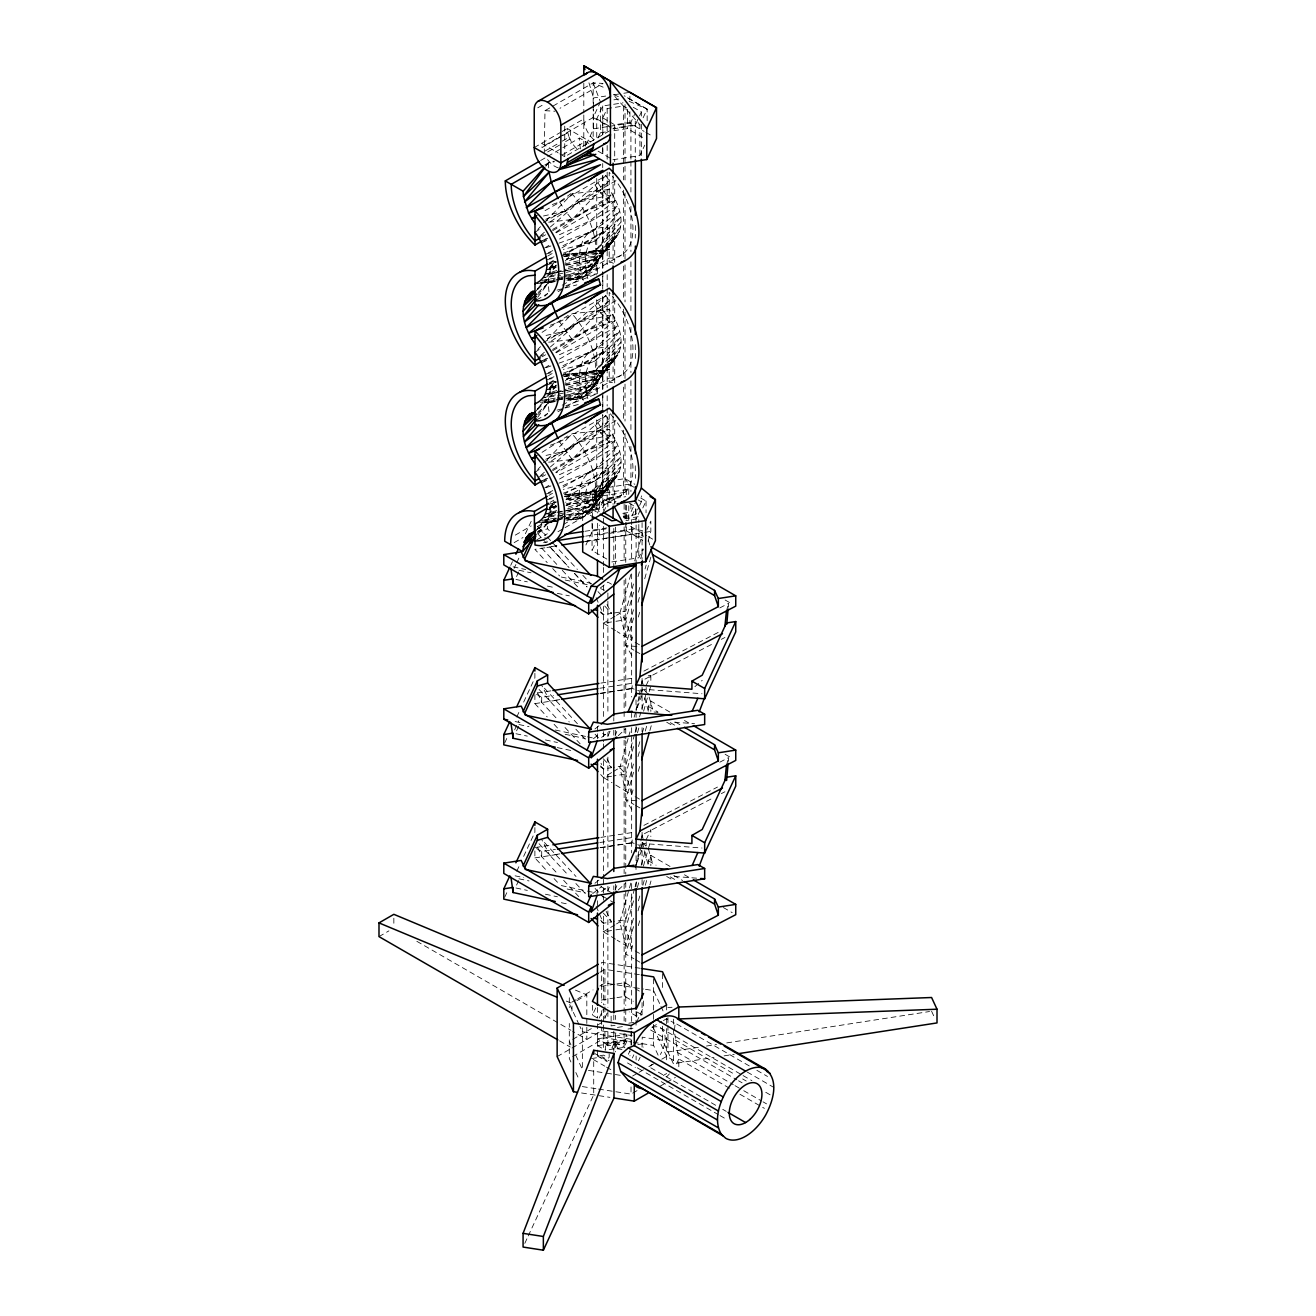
<?xml version="1.0" encoding="UTF-8"?>
<svg xmlns="http://www.w3.org/2000/svg" width="1316" height="1316" viewBox="0 0 1316 1316"><rect width="100%" height="100%" fill="white"/><g stroke="black" fill="none" stroke-linecap="round" stroke-linejoin="round"><path stroke-width="0.75" stroke-dasharray="5 3.75" d="M565.896 285.786L597.694 273.58C596.214 264.434 598.665 251.767 609.209 249.481L565.403 254.399L561.027 256.275M565.896 405.772L597.694 393.583C596.214 384.42 598.665 371.754 609.209 369.483L565.403 374.402L561.027 376.277M545.976 220.907L572.098 193.765L609.209 189.488C618.059 202.154 625.445 219.871 617.928 234.807L589.404 272.067L584.633 276.344L578.793 278.844L566.834 280.193M547.357 339.479L572.098 313.767L609.209 309.474C618.059 322.157 625.445 339.857 617.928 354.794L589.404 392.053L584.633 396.346L578.793 398.847L566.834 400.179M547.357 459.465L572.098 433.754L609.209 429.477C618.059 442.143 625.445 459.86 617.928 474.796L589.404 512.039L584.633 516.333L578.793 518.833L566.834 520.182M538.458 533.654L547.752 523.242L550.664 507.433L554.2 501.528L549.233 508.009M557.359 277.709L589.404 272.067C604.834 246.569 589.387 214.294 572.098 193.765M544.248 153.906L544.989 110.676L593.171 82.859L603.057 83.418L560.04 108.257M570.749 130.432L570.009 139.052L563.133 143.016M728.291 607.137L728.62 603.337L719.638 608.008M728.291 761.421L728.62 757.605L719.638 762.277M674.466 1030.05L675.174 1023.141L749.775 1066.207M638.902 696.641L636.105 710.64L642.866 692.841M639.296 694.634L642.076 680.619L714.127 643.096M636.105 864.925L638.902 850.909M639.296 848.902L640.497 842.898M640.892 840.908L642.076 834.903L714.127 797.381M630.841 574.549L619.82 613.371L625.758 636.911L631.696 640.333L633.341 634.509M634.707 560.961L642.422 533.786L643.409 537.718M633.49 583.975L625.758 611.2L613.585 613.075M640.662 558.708L643.425 548.986M633.555 592.282L625.758 619.77L631.696 640.333M638.03 576.572L640.086 569.302M648.064 541.221L650.844 531.401L650.844 521.103L646.962 529.476M633.473 609.736L625.758 636.911L617.171 631.647M638.441 592.266L640.086 586.442M645.054 568.973L646.156 565.09M633.555 617.994L625.758 645.482L632.897 657.112M638.03 602.284L639.691 596.395M644.725 578.727L650.844 557.129M638.309 617.04L639.971 611.216M628.094 738.539L619.82 767.656L625.758 791.196L631.696 794.617L633.341 788.794M628.637 736.598L630.841 728.834M634.148 717.187L640.218 695.835M640.76 693.894L642.422 688.071L648.36 694.47L652.522 708.863M634.592 734.377L625.758 765.468L613.585 767.36M635.135 732.42L636.796 726.596M639.56 716.875L646.189 693.548L646.189 687.462M633.555 746.55L625.758 774.055L631.696 794.617M637.47 732.815L639.132 726.925M643.606 711.216L648.624 693.532M649.183 691.574L650.844 685.685M633.473 764.02L625.758 791.196L613.75 783.81M638.441 746.55L640.086 740.727M642.29 732.963L643.952 727.139M633.555 772.262L625.758 799.766L632.897 811.38M638.03 756.568L639.691 750.663M645.268 731.038L646.946 725.149M638.309 771.324L639.971 765.501M649.89 730.561L651.535 724.738M630.841 883.102L619.82 921.924L625.758 945.464L631.696 948.902L633.341 943.078M635.25 867.573L642.422 842.339L647.176 847.455M634.592 888.645L625.758 919.752L613.585 921.628M635.135 886.704L636.796 880.865M641.221 865.319L646.189 847.817M633.555 900.835L625.758 928.323L631.696 948.902M637.339 887.56L639.132 881.194M643.392 866.208L650.844 839.97M633.473 918.288L625.758 945.464L617.171 940.2M638.441 900.818L640.086 894.995M642.85 885.29L644.495 879.466M633.555 926.546L625.758 954.034L633.917 958.755M638.03 910.837L639.691 904.947M645.268 885.306L646.946 879.417M726.448 610.986L728.62 603.337M638.309 925.609L639.971 919.785M649.89 884.846L650.992 880.963M726.448 765.254L728.62 757.605M615.115 736.105L617.105 730.545M615.115 890.373L617.105 884.813M636.78 863.148L642.866 847.109M610.081 731.235L607.86 736.384L602.662 733.374M607.86 890.652L609.341 887.231M558.724 137.374L593.171 117.486L599.602 103.635M596.74 137.357L596.74 118.868L602.712 105.987L622.994 102.845M586.245 144.546L593.549 128.803L593.549 109.524M602.827 134.331L602.827 117.914L607.17 108.554L623.389 106.053L626.778 108.011M597.99 137.966L600.409 132.768L600.409 103.832M630.923 159.203L630.923 122.273L634.542 114.459M633.193 107.254L641.353 111.959L635.381 124.839L613.075 128.294M643.129 117.798L647.159 109.146L624.228 95.772M612.927 159.746L639.921 155.584L644.741 145.188M510.707 565.403L512.434 561.685M525.38 533.786L531.434 520.774M514.161 568.265L515.888 564.548M516.76 562.689L520.198 555.253M518.685 571.983L515.28 579.303L527.338 581.853M582.692 520.643L582.692 510.838L592.43 489.848L602.712 482.084L625.018 478.629L634.822 484.288M586.459 502.728L596.74 494.964L602.712 482.084M592.052 521.152L592.052 509.391L599.29 493.813L626.284 489.634L629.574 491.542M602.712 414.26L602.712 495.787L596.74 508.667L557.54 520.33M597.464 513.026L603.452 500.146L625.758 496.691M607.17 408.092L607.17 498.369L602.827 507.729L602.827 415.412M585.933 544.989L592.43 530.99L592.43 521.202M603.55 512.072L607.893 502.712L616.02 501.462M606.873 559.086L592.052 550.532L599.29 534.954L599.29 525.15M504.67 743.014L507.252 737.437M516.76 716.973L520.198 709.538M523.653 702.086L534.888 677.921L534.888 672.756M514.638 729.837L518.833 720.773M518.685 726.268L515.28 733.588L527.338 736.121M622.813 513.339L630.923 512.072L635.266 502.712M631.647 524.623L631.647 516.431L635.283 508.618M623.208 516.53L635.381 514.655L638.786 507.285M639.642 505.443L641.353 501.774L641.353 495.885M640.382 509.802L636.105 518.998L625.972 520.56M642.817 507.976L646.041 501.051L639.444 497.234M611.808 561.948L638.803 557.77L642.817 549.117M504.67 897.282L507.252 891.705M516.76 871.241L520.198 863.806M523.653 856.371L534.888 832.189L534.888 827.04M518.685 880.552L515.28 887.856L527.338 890.406M646.189 685.439L650.844 675.371L644.856 676.309M648.36 709.883L648.36 706.462L650.844 701.083L670.305 712.318M646.189 839.707L650.844 829.656L650.844 836.532M642.422 842.339L648.36 865.879L648.36 860.746L650.844 855.367L670.305 866.602M597.53 1018.058L592.43 1015.113L596.707 1005.885M599.175 1018.107L603.452 1008.911L603.55 1049.082M604.998 1017.729L607.17 1013.04M524.804 1243.357L527.387 1237.78M528.242 1235.921L593.713 1094.863L593.713 1058.393M625.758 1039.755L624.129 1043.259L607.893 1045.776L603.452 1043.193L625.758 1039.755L625.758 1033.702M609.176 1049.642L624.031 1047.355L626.926 1041.137L626.926 1034.277L624.031 1040.495L605.475 1043.358L597.596 1038.818L597.596 1045.661L605.475 1050.217L605.475 1043.358M636.681 1021.956L643.524 1007.201L643.524 999.37M628.341 1054.297L630.002 1050.727L630.002 1055.876M632.371 1057.916L633.835 1054.807M638.54 1060.712L640.102 1057.34M676.49 1063.789L678.809 1058.952L674.746 1034.031M549.825 267.674L554.793 261.193C548.163 270.043 547.686 281.673 549.068 292.234M549.825 387.661L554.793 381.179C548.163 390.029 547.686 401.66 549.068 412.237M545.976 166.112L548.344 162.921L554.217 161.161M537.685 297.284L548.344 282.907L559.728 278.433M537.685 417.271L548.344 402.91L559.728 398.435M548.838 269.007L554.793 261.193M548.838 388.993L554.793 381.179M549.43 507.779L554.2 501.528M549.825 269.632L555.911 261.687M549.825 389.635L555.911 381.673M549.233 509.966L555.319 502.005M549.66 269.27L555.846 261.539M537.553 288.796L542.669 282.414M534.987 292.333L542.587 282.858M547.653 276.524L556.536 265.47M549.66 389.273L555.846 381.541M537.553 408.799L542.669 402.416M534.987 412.336L542.587 402.844M547.653 396.527L556.536 385.456M557.359 397.712L589.404 392.053L617.928 354.794L615.559 357.689L609.209 360.913L578.793 398.847L568.183 399.932M549.068 509.605L555.253 501.873M535.661 531.088L542.077 522.748M548.328 515.28L555.928 505.805M547.176 275.455L556.29 264.927M547.176 395.458L556.29 384.93M547.884 514.293L555.697 505.262M568.364 267.016L595.112 258.824L619.672 231.172L592.94 266.145L557.49 274.435M545.679 165.898L548.344 162.921L554.266 161.802M537.718 294.817L548.344 282.907L565.979 277.66M621.086 222.059L595.852 250.336L565.485 262.279M537.718 414.82L548.344 402.91L565.979 397.662M621.086 342.045L595.852 370.339L565.485 382.265M621.086 462.048L595.852 490.325L565.485 502.268M537.734 229.477L540.481 226.632M548.657 222.19L572.098 219.492L609.209 180.917L603.583 171.722M537.734 289.487L555.599 270.915M565.222 260.913L572.098 253.774L609.209 249.481M568.183 279.93L572.098 279.486L609.209 240.91L615.559 237.686L617.928 234.807L592.94 266.145L557.31 272.05M537.734 349.48L540.481 346.618M548.657 342.193L572.098 339.479L609.209 300.903L603.583 291.708M537.734 409.473L555.599 390.901M565.222 380.9L572.098 373.76L609.209 369.483M572.098 399.472L609.209 360.913M537.734 469.467L540.481 466.621M548.657 462.179L572.098 459.465L609.209 420.906L603.583 411.694M538.507 528.39L556.372 509.818M565.995 499.817L571.506 494.092L608.617 489.815L608.617 468.562L564.268 494.174M568.183 519.919L572.098 519.475L609.209 480.899L615.559 477.675L617.928 474.796L589.404 512.039L557.359 517.698M544.808 296.264L547.653 293.583M544.808 416.267L547.653 413.569M538.096 292.563L548.344 282.907L554.266 281.788M538.096 412.566L548.344 402.91L554.266 401.791M537.504 532.898L547.752 523.242L559.135 518.767M618.257 735.693L625.692 728.817M618.257 889.961L625.692 883.102M545.712 219.311L565.403 211.119L605.788 175.801L542.06 212.353M544.38 232.225L538.409 237.456L543.738 234.462M550.368 226.994L578.793 202.138L609.209 189.488M544.38 352.227L538.409 357.459L545.515 353.445M550.368 346.996L578.793 322.124L609.209 309.474M544.38 472.214L538.409 477.445L545.515 473.431M550.368 466.983L578.793 442.127L609.209 429.477M694.864 686.705L702.218 680.339M600.326 588.038L607.86 582.1L613.799 585.538M594.947 728.965L599.652 725.248M593.401 738.753L600.244 733.357M601.659 737.388L609.193 731.449M594.947 883.25L599.652 879.532M592.71 893.58L601.741 886.458M601.659 891.656L607.679 886.902M552.276 204.539L559.563 201.874L570.782 193.699M547.752 238.229L541.337 242.901L546.88 240.4M555.763 232.389L584.633 211.382L612.631 194.603L578.793 202.138M542.06 332.356L570.782 313.702M547.752 358.232L541.337 362.903L546.88 360.387M555.763 352.392L584.633 331.369L612.631 314.606L578.793 322.124L550.137 341.88M542.06 452.342L567.574 436.024M547.752 478.218L541.337 482.89L546.88 480.389M555.763 472.378L584.633 451.372L612.631 434.593L578.793 442.127L550.137 461.867M534.987 232.34L541.715 227.701M550.137 221.878L609.209 180.917M609.209 300.903L565.403 331.122L547.505 338.557M534.987 352.343L541.715 347.687M609.209 420.906L565.403 451.108L545.712 459.3M534.987 472.329L541.715 467.69M614.901 616.332L603.452 623.225L600.705 620.264M616.546 615.345L619.82 613.371L625.758 619.77L613.585 621.645M611.627 772.574L603.452 777.493L600.705 774.548M613.272 771.587L619.82 767.656L625.758 774.055L613.585 775.93M614.901 924.885L603.452 931.777L600.705 928.816M616.546 923.898L619.82 921.924L625.758 928.323L613.585 930.215M548.969 245.368L543.705 248.527L551.272 245.845M559.514 239.051L617.928 205.658L592.94 231.172L560.057 247.079M548.969 365.354L543.705 368.513L551.272 365.848M559.514 359.054L617.928 325.661L592.94 351.175L560.057 367.082M548.969 485.357L543.705 488.499L551.272 485.834M559.514 479.04L617.928 445.647L592.94 471.161L560.057 487.068M537.767 107.813L544.857 103.717M534.23 147.573L560.452 132.423M562.179 131.436L583.81 118.933A18.819 10.873 60 0 0 593.664 139.48M544.989 145.303L557.013 138.361M560.912 136.667L542.028 147.573L541.567 143.329L558.165 152.919M562.623 135.663L567.772 132.702L567.328 128.458L590.506 141.848M545.071 151.044L560.517 142.128M562.245 141.141L569.104 137.177L567.772 132.702M547.686 151.932L561.422 144.003M540.629 160.503L545.943 157.443M547.703 156.423L579.517 138.065L588.844 143.444M544.808 164.961L551.881 160.881M562.475 154.762L585.455 141.486A57.805 33.377 60 0 0 585.933 148.905M559.81 153.857L564.745 156.719L609.489 130.893M543.442 222.536L615.904 180.703A57.805 33.377 60 0 1 609.209 258.051L559.728 286.625M542.044 236.831L545.581 234.791M552.654 230.711L609.209 198.058A57.805 33.377 60 0 1 596.674 180.457M542.044 240.943L547.357 237.883M556.191 232.784L609.209 202.171L609.209 172.347L613.667 177.923M547.785 256.044L553.098 252.985M561.932 247.885L593.746 229.527M548.953 263.036L554.414 259.861M561.323 255.88L609.209 228.227L609.209 262.164A60.404 34.874 60 0 0 615.444 262.822M549.496 263.578L554.793 260.519M563.577 256.357L605.788 250.649L565.403 254.399L602.514 232.981L609.209 232.34M536.747 299.884L547.357 293.764M558.116 291.642L563.413 288.582M565.025 287.678L621.744 254.909M543.442 342.538L615.904 300.706A57.805 33.377 60 0 1 609.209 378.054L559.728 406.611M542.044 356.817L545.581 354.777M552.654 350.698L609.209 318.044A57.805 33.377 60 0 1 596.674 300.443M542.044 360.946L547.357 357.886M556.191 352.77L609.209 322.173L609.209 292.333L613.667 297.909M547.785 376.047L553.098 372.987M561.932 367.888L593.746 349.513M548.953 383.022L554.414 379.847M561.323 375.882L609.209 348.23L609.209 382.166A60.404 34.874 60 0 0 615.444 382.808M549.496 383.581L554.793 380.521M563.577 376.36L605.788 370.651L565.403 374.402L602.514 352.968L609.209 352.343M536.747 419.886L547.357 413.767M557.951 411.76L563.413 408.585M565.025 407.664L621.744 374.912M543.442 462.525L615.904 420.692L609.209 412.336L609.209 442.16L556.191 472.773M542.044 476.82L545.581 474.78M552.654 470.7L609.209 438.047A57.805 33.377 60 0 1 596.674 420.429M542.044 480.932L547.357 477.873M548.969 495.359L552.506 493.319M563.1 487.2L593.154 469.845M550.137 502.334L553.822 500.195M550.285 506.347L555.599 503.288M566.193 497.168L608.617 472.674A57.805 33.377 60 0 0 584.863 501.807L567.196 512.023M515.296 535.119L531.203 525.939M547.111 516.744L555.944 511.644M566.554 505.525L578.925 498.386A60.404 34.874 60 0 1 608.617 468.562M537.339 526.63L547.637 520.692L547.637 528.802L550.417 531.812M514.161 542.62L523.011 537.52M537.142 529.361L565.419 513.043M536.747 539.873L547.357 533.753M563.264 524.574L609.209 498.04A57.805 33.377 60 0 0 615.904 420.692M557.951 531.746L563.413 528.571M565.025 527.667L621.744 494.898M378.992 936.614L388.894 930.889M599.849 972.277L604.932 969.349L615.065 970.912M576.095 999.699L569.302 1003.631L579.089 1024.703M577.79 998.729L593.055 989.912M599.849 985.997L604.932 983.052L615.065 984.631M576.934 1000.604L586.821 994.88L586.821 1039.459L572.657 1031.283M572.69 1039.377L591.361 1028.602M598.155 1024.687L601.544 1022.729M557.145 1056.6L570.338 1048.984M571.983 1048.03L601.675 1030.889L632.091 1035.593M572.69 1056.518L604.932 1037.913L631.302 1041.992M652.062 1027.105L661.784 1021.496M663.412 1020.558L666.653 1018.683L674.351 1023.141M632.634 1076.027L637.487 1073.231M639.115 1072.293L645.597 1068.559M715.707 1105.292L648.837 1066.684L653.69 1063.871M661.784 1059.199L666.653 1056.403L674.351 1060.844M632.716 1093.135L637.799 1090.191M663.248 1075.501L666.653 1073.543M659.974 1086.292L665.106 1083.331M666.817 1082.344L675.388 1077.393M552.621 229.445L584.633 211.382L615.559 200.048L589.404 221.187L557.968 235.383M550.466 325.2L559.563 321.877L605.788 295.787L565.403 331.122L543.508 335.991M552.621 349.431L584.633 331.369L615.559 320.051L589.404 341.173L557.968 355.386M550.466 445.203L559.563 441.863L605.788 415.774L565.403 451.108L543.508 455.978M552.621 469.434L584.633 451.372L615.559 440.038L589.404 461.159L557.968 475.372M643.886 671.111L719.26 631.861M721.332 639.346L724.935 637.47M640.974 690.966L644.215 689.271L701.987 693.746M643.886 825.395L717.467 787.067M721.332 793.63L724.935 791.755M640.974 845.25L644.215 843.556L701.987 848.03M552.753 250.616L545.433 254.153L553.394 252.047M552.753 370.619L545.433 374.155L553.394 372.05M552.753 490.605L545.433 494.142L553.394 492.036M555.994 266.013L546.502 269.747L556.224 267.559M561.619 277.692L597.694 263.513L549.068 274.435L566.275 269.171M555.994 385.999L546.502 389.733L556.224 387.546M561.619 397.679L597.694 383.499L549.068 394.422L566.275 389.158M555.994 506.002L546.502 509.72L556.224 507.548M561.027 518.01L597.102 503.847C597.957 497.514 601.971 491.098 608.617 489.815L564.811 494.734L605.195 490.983L564.992 496.428M553.987 256.801L546.502 259.663L554.398 258.183M563.33 253.215L595.112 241.009L620.724 216.811L595.852 250.336L566.456 259.087M553.987 376.787L546.502 379.666L554.398 378.169M563.33 373.201L595.112 361.012L620.724 336.814L595.852 370.339L592.94 386.147L557.49 394.438M553.987 496.79L546.502 499.652L554.398 498.172M563.33 493.204L595.112 480.998L620.724 456.8L595.852 490.325L592.94 506.134L557.49 514.424M558.856 243.18L592.94 231.172L619.672 211.3L595.112 241.009L563.314 249.431M558.856 363.183L592.94 351.175L619.672 331.303L595.112 361.012L563.314 369.418M558.856 483.169L592.94 471.161L619.672 451.289L595.112 480.998L563.314 489.42M556.898 270.52L545.433 274.024L555.336 272.379M568.183 268.579L598.747 259.219L565.107 264.812M556.898 390.507L545.433 394.027L555.336 392.382M568.364 387.003L595.112 378.811L619.672 351.175L592.94 386.147L557.31 392.053M568.183 388.582L598.747 379.222L565.107 384.798M556.898 510.509L545.433 514.013L555.336 512.368M568.364 506.989L595.112 498.813L619.672 471.161L592.94 506.134L557.31 512.039M556.125 512.418L548.476 514.77L562.096 511.71M567.591 508.914L598.155 499.554L566.489 504.801M546.864 264.911L556.652 261.999M567.936 277.084L597.332 268.332M546.864 384.897L556.652 381.985M566.456 379.074L595.852 370.339L620.724 346.881L595.112 378.811L565.946 385.358M567.936 397.07L597.332 388.335M546.864 504.9L556.652 501.988M566.456 499.077L595.852 490.325L620.724 466.867L595.112 498.813L565.946 505.36M547.752 523.242L555.582 520.906M537.339 531.763L547.637 528.802M557.03 290.129L562.985 288.549M564.975 288.023L576.885 284.881M557.03 410.131L562.985 408.552M564.975 408.026L578.875 404.341M555.188 266.177L551.256 267.099L555.204 266.441M565.041 263.874L600.491 255.584L566.702 259.729M555.516 274.896L543.705 277.66L555.632 276.196M555.188 386.18L551.256 387.101L555.204 386.443M565.041 383.877L600.491 375.586L566.702 379.732M555.516 394.899L543.705 397.662L555.632 396.198M556.569 506.051L550.664 507.433L556.586 506.446M566.406 503.748L599.899 495.918L566.11 500.064M555.516 514.885L543.705 517.649L555.632 516.185M565.946 265.371L595.112 258.824M564.038 511.266L597.102 503.847L596.74 508.667L596.74 418.916M543.508 215.989L565.403 211.119L572.098 219.492M564.268 256.307L595.852 250.336L620.724 226.878L578.793 278.844L572.098 279.486M568.084 279.173L597.694 273.58M564.268 376.31L595.852 370.339C595.276 349.349 585.702 329.428 572.098 313.767M568.084 399.176L597.694 393.583M564.268 496.296L595.852 490.325C595.276 469.351 585.702 449.43 572.098 433.754M566.801 259.071L602.86 252.705L563.495 256.521M555.352 278.071L541.337 280.538L555.105 279.206M566.801 379.074L602.86 372.708L563.495 376.524M555.352 398.057L541.337 400.541L555.105 399.209M566.209 499.406L602.251 493.039L564.877 496.658M555.352 518.06L541.337 520.527L555.105 519.195M593.549 107.599L593.549 97.943L605.673 96.068M613.75 94.818L621.826 93.568M623.85 93.255L629.903 92.317M613.898 99.819L619.688 98.93M609.604 121.845L614.704 124.773L630.923 122.273M593.549 128.803L607.696 126.616M609.703 126.303L629.903 123.178L644.1 131.37M612.927 128.902L639.921 124.724L639.921 155.584M600.409 132.768L606.183 131.863M613.898 130.679L627.403 128.59L645.514 139.052M602.712 495.787L625.018 492.349L628.291 494.224M607.17 498.369L623.389 495.852L623.389 430.2M623.537 517.682L631.647 516.431M624.606 518.817L638.803 516.629L638.803 522.501M584.863 531.302L606.857 527.913M592.43 530.99L606.561 528.802M543.59 542.685L547.374 542.093L544.939 537.323M585.719 536.155L632.141 528.983L644.182 530.841M599.29 534.954L607.005 533.753M608.93 533.457L626.284 530.776L642.734 540.284M551.815 546.551L557.836 545.614M585.949 541.271L610.048 537.537M612.055 537.224L632.141 534.131L642.669 537.981M544.873 547.801L534.888 549.348L547.226 562.639M546.88 547.489L556.882 545.943M584.863 541.616L606.857 538.211M608.864 537.899L642.85 532.651M644.856 532.338L650.844 531.401M607.054 604.57L611.562 613.388L603.452 614.654L600.458 612.516M611.562 621.958L603.452 623.225L615.46 630.594M550.878 690.851L534.888 693.318L534.888 703.632L547.226 716.924M600.869 683.103L632.864 678.168M536.583 694.305L541.699 697.25L553.427 695.44M599.849 688.252L632.141 683.267L632.141 688.4L639.165 690.966M559.843 699.586L549.808 701.132L541.699 685.258M600.014 693.368L632.141 688.4M534.888 703.632L558.872 699.915M600.869 693.417L632.864 688.465M607.054 758.839L611.562 767.672L603.452 768.922L600.458 766.8M611.562 776.243L603.452 777.493L612.022 782.757M548.871 845.431L534.888 847.603L534.888 857.9L547.226 871.208M600.869 837.387L632.864 832.436M536.583 848.573L541.699 851.534L555.451 849.396M599.849 842.536L632.141 837.535L632.141 842.684L639.165 845.25M559.843 853.87L549.808 855.416L541.699 839.526M600.014 847.652L632.141 842.684M534.888 857.9L558.872 854.199M600.869 847.701L632.864 842.75M606.15 911.363L611.562 921.957L603.452 923.207L600.458 921.068M611.562 930.527L603.452 931.777L615.46 939.147M601.231 986.342L615 984.203M616.957 983.907L624.82 982.69L633.325 987.592M601.231 1000.045L615 997.923M616.957 997.627L624.82 996.409L633.325 1001.312M642.076 1002.578L642.076 1014.899L636.006 1015.837L629.212 1011.922M615.065 1025.296L611.134 1025.904L611.134 1014.159M628.818 1023.174L634.707 1022.252M617.451 1027.401L623.537 1026.447M627.995 1029.03L636.105 1027.763M597.596 1038.818L624.968 1034.573M597.596 1045.661L626.926 1041.137M637.865 1044.542L643.244 1043.703L643.244 1047.125M597.464 1023.815L597.464 1056.074L603.55 1055.136L608.65 1058.08M591.608 1058.541L602.383 1056.88L609.176 1060.811M698.368 1047.306L667.952 1052.01L667.952 1025.674M706.478 1046.039L716.611 1044.476M726.761 1042.914L929.54 1011.527M662.507 1026.184L662.507 1040.298L673.381 1063.706L713.93 1057.439M724.08 1055.876L734.213 1054.297M540.415 282.331L584.633 276.344L615.559 237.686L589.404 272.067L557.606 275.949M540.415 402.318L584.633 396.346L615.559 357.689L589.404 392.053L557.606 395.952M538.409 522.584L584.633 516.333L615.559 477.675L589.404 512.039L557.606 515.938M554.513 281.509L536.928 283.549L554.891 281.525M544.742 402.63L554.513 401.512M556.471 521.268L542.801 522.847L556.882 521.3M544.939 402.647L554.891 401.528M557.079 279.008L584.633 276.344L612.631 239.742L578.793 278.844L566.67 279.979M557.079 399.011L584.633 396.346L612.631 359.729L578.793 398.847L566.67 399.965M557.079 518.998L584.633 516.333L612.631 479.731L578.793 518.833L572.098 519.475M565.403 254.399L572.098 253.774M565.403 374.402L572.098 373.76M564.811 494.734L571.506 494.092M544.462 282.035L556.569 280.917M544.462 402.022L556.569 400.903M542.439 522.205L556.569 520.889M566.67 519.968L578.793 518.833L609.209 480.899L609.209 502.153A60.404 34.874 60 0 0 615.444 502.811M667.952 1007.431L672.032 1007.283M544.989 110.676L554.875 111.235M654.036 712.038L658.016 712.334M674.417 722.171L694.585 723.734M674.417 876.456L696.608 878.167M636.862 646.551L625.758 645.482L633.917 650.203M636.862 800.819L625.758 799.766L633.917 804.471M640.201 968.28L601.675 962.325L601.675 1002.644M617.105 971.224L639.411 974.679M617.105 984.944L643.458 989.023M645.498 989.336L653.608 990.586L660.122 1004.634M662.507 1040.298L642.224 1037.156L642.076 1047.158M631.022 1039.262L582.346 1031.728L579.895 1026.464M633.325 1042.305L653.608 1045.447L658.494 1055.975M621.975 1049.494L611.956 1047.931L614.753 1041.927L624.919 1047.799M588.433 1070.385L604.653 1072.885M606.676 1073.198L620.872 1075.402M582.346 1086.572L596.543 1088.776M598.566 1089.089L631.022 1094.106L631.022 1086.49M581.557 1092.971L609.933 1097.363M538.441 530.282L541.699 530.973L544.133 535.744M513.108 566.851L525.726 569.515M561.323 577.033L591.493 583.416M518.965 570.256L531.022 572.805M565.173 580.027L589.272 585.11M547.423 586.097L555.451 587.791M557.293 593.319L569.351 595.868M515.115 721.546L521.745 722.945M555.286 730.035L585.521 736.417M587.43 736.828L595.474 738.523M518.965 724.54L529.016 726.662M565.173 734.295L585.258 738.539M545.416 739.954L557.458 742.487M557.293 747.603L571.358 750.581M515.115 875.831L523.735 877.64M561.323 885.586L585.521 890.702M587.43 891.113L597.464 893.235L597.464 888.086M518.965 878.808L529.016 880.93M567.18 889.007L585.258 892.824M545.416 894.222L557.458 896.772M561.323 902.727L569.351 904.421M600.853 588.696L604.554 590.242M575.47 990.142L586.821 994.88M566.308 1001.081L571.983 1003.45L571.983 1011.56M593.171 103.24L593.171 82.859L605.788 88.337M618.339 96.627L612.927 94.275L639.921 124.724M629.147 101.316L647.159 109.146L647.159 120.71M627.403 97.729L647.159 109.146M645.876 132.406L652.966 136.502M602.827 117.914L607.91 120.858M596.74 118.868L611.43 127.339M593.171 117.486L611.282 127.948M598.122 151.192L611.282 158.808M634.115 487.298L628.785 484.222L625.018 478.629M638.079 499.883L641.353 501.774M629.212 503.14L636.006 507.055M596.74 494.964L611.43 503.436M630.561 526.4L646.534 535.612M648.311 536.632L653.624 539.708M578.925 498.386L601.642 511.496M592.052 509.391L598.648 513.191M582.692 510.838L591.558 515.971M725.132 600.014L732.206 604.093M635.151 642.34L640.349 645.334M635.546 651.14L640.448 653.97M684.452 720.494L689.765 723.553M648.36 706.462L657.836 711.94M675.569 722.171L680.882 725.248M670.305 722.632L675.618 725.692M725.132 754.282L732.206 758.378M666.702 722.204L673.792 726.284M635.151 796.624L640.349 799.618M635.546 805.408L640.448 808.238M684.452 874.778L691.525 878.858M648.36 860.746L656.059 865.188M673.792 875.42L682.659 880.536M670.305 876.917L675.618 879.976M723.372 907.547L732.206 912.646M666.702 876.472L673.792 880.568M600.935 886.655L612.318 893.235M602.366 896.064L608.897 899.831M610.542 900.769L613.799 902.661M635.151 950.892L640.349 953.886M635.546 959.693L640.448 962.522M635.019 988.579L640.119 991.524M756.881 1070.319L767.524 1076.472M747.208 1072.047L773.824 1087.427M637.191 1012.07L642.076 1014.899M660.385 1027.829L741.319 1074.563M743.079 1075.583L751.88 1080.65M675.174 1040.002L735.562 1074.876M742.668 1078.972L746.221 1081.028M765.764 1092.296L772.854 1096.409M650.597 1029.984L736.812 1079.762M738.572 1080.781L742.092 1082.821M677.23 1052.307L733.275 1084.647M735.019 1085.667L742.027 1089.714M743.77 1090.717L761.29 1100.834M763.033 1101.837L766.537 1103.861M729.459 1088.2L678.809 1058.952L678.809 1068.098M739.937 1094.254L764.399 1108.368M722.747 1109.355L726.251 1111.378M637.289 1067.819L644.33 1071.882M646.074 1072.902L718.223 1114.553M719.984 1115.573L727.024 1119.636M416.859 941.318L570.897 1030.264M627.502 1062.95L635.398 1067.49M594.914 1053.59L608.124 1061.222M597.464 1056.074L607.268 1061.732M593.269 1059.495L604.834 1066.174M606.479 1067.128L611.43 1069.99M559.596 1040.874L570.206 1047.01M537.619 526.597L545.844 535.447M547.176 536.895L577.395 569.433M582.856 575.322L591.098 584.205M597.957 591.591L600.705 594.552M537.701 533.687L545.926 542.57M551.42 548.476L569.269 567.706M574.747 573.611L587.101 586.92M549.808 546.864L569.022 567.558M574.5 573.48L586.854 586.788M604.702 606.002L611.562 613.388M541.699 548.114L556.783 564.383M562.277 570.289L580.126 589.519M600.705 611.693L603.452 614.654L599.389 605.228M552.704 568.561L559.563 575.947M595.079 734.196L599.257 738.704M544.429 688.202L577.395 723.718M539.067 689.452L569.269 721.974M575.882 729.229L585.735 739.724M603.32 758.806L611.562 767.672M537.635 692.973L541.699 702.399L556.783 718.651M565.025 727.534L580.126 743.787M600.705 765.961L603.452 768.922L601.017 763.264M554.085 724.31L559.563 730.216M595.079 888.465L603.452 897.496M544.429 842.487L576.013 876.522M539.067 843.737L567.887 874.778M575.882 883.513L585.735 893.992M603.32 913.074L611.562 921.957M537.635 847.241L541.699 856.667L556.783 872.936M563.643 880.322L578.744 896.591M600.705 920.246L603.452 923.207L596.148 906.231M554.085 878.595L558.198 883.02M572.098 339.479L559.563 321.877M572.098 459.465L559.563 441.863M559.563 201.874L565.403 211.119M569.104 137.177L571.226 141.569A18.819 10.873 60 0 0 577.181 148.988M931.58 1011.214L934.673 1017.91M660.945 1006.395L663.379 1011.659M653.608 1028.29L666.653 1056.403M617.977 1048.868L614.753 1041.927L614.753 1048.786M569.302 1041.334L570.93 1044.855M575.832 1055.383L582.346 1069.431L582.346 1027.812M570.93 1061.996L569.302 1058.475L569.302 1023.47M575.832 1072.524L579.089 1079.548M596.148 597.678L598.583 603.337M593.171 82.859L600.409 101.908M588.959 82.826L593.549 97.943M648.36 540.185L649.923 545.581M648.36 848.738L652.522 863.148M644.889 697.875L648.36 711.611M642.076 680.619L643.36 685.817M642.076 834.903L643.36 840.101M548.344 162.921L549.068 172.248M673.381 1019.143L673.381 1027.253M673.381 1029.277L673.381 1063.706M667.952 1017.564L667.952 1023.634M666.653 1004.963L666.653 1010.852M666.653 1018.683L666.653 1026.628M666.653 1028.602L666.653 1060.203M662.507 973.741L662.507 987.855M653.608 978.824L653.608 1012.415M653.608 1014.406L653.608 1022.335M653.608 1024.325L653.608 1045.447M650.844 675.371L650.844 682.247M650.844 701.083L650.844 711.397M650.844 855.367L650.844 865.681M646.189 841.746L646.189 845.793M646.041 501.051L646.041 512.796M642.076 522.534L642.076 559.465M642.076 678.447L642.076 711.265M642.076 727.682L642.076 731.778M642.076 832.304L642.076 840.513M642.076 842.569L642.076 848.721M642.076 850.778L642.076 865.138M642.076 879.499L642.076 885.652M641.353 111.959L641.353 116.071M641.353 124.296L641.353 157.18M638.803 524.459L638.803 557.77M636.681 1012.152L636.681 1018.041M636.006 509.111L636.006 523.472M636.105 524.985L636.105 564.942M636.006 699.898L636.105 710.344M636.105 712.351L636.105 717.5M636.006 726.564L636.105 732.864M636.105 855.745L636.006 872.228M636.105 882.362L636.006 886.589M636.105 1011.379L636.006 1027.928M636.105 1056.008L636.105 1060.038M635.266 121.105L635.266 158.035M635.381 225.546L635.266 238.048M635.266 344.743L635.381 359.12M635.266 465.782L635.381 478.333M635.381 508.766L635.381 514.655M632.141 528.983L632.141 534.131M631.647 526.68L631.647 561.554M631.647 573.875L631.647 696.954M631.647 713.371L631.647 717.467M631.647 727.732L631.647 852.867M631.647 883.645L631.647 891.853M631.647 893.909L631.647 1023.141M631.647 1031.25L631.647 1045.365M630.923 161.243L630.923 192.021M630.923 206.382L630.923 251.52M630.923 261.785L630.923 313.076M630.923 327.437L630.923 372.56M630.923 380.768L630.923 432.059M630.923 446.42L630.923 491.559M630.923 503.864L630.923 512.072M631.022 1025.542L631.022 1029.457M631.022 1031.415L631.022 1045.217M629.903 96.183L629.903 100.032M629.903 111.613L629.903 123.178M628.785 494.026L628.785 484.222L592.43 489.848L592.43 519.244M628.785 505.772L628.785 519.491M627.403 109.31L627.403 128.59M626.284 489.634L626.284 497.481M626.284 505.311L626.284 524.903M626.284 526.861L626.284 530.776M625.758 504.9L625.758 562.343M625.758 578.744L625.758 707.992M625.758 728.505L625.758 738.769M625.758 740.826L625.758 874.169M625.758 882.378L625.758 1005.457M625.758 1009.504L625.758 1021.594M625.018 104.589L625.018 164.187M625.018 166.244L625.018 180.621M625.018 192.958L625.018 262.838M625.018 264.894L625.018 301.89M625.018 312.155L625.018 382.035M625.018 384.091L625.018 421.087M625.018 433.408L625.018 492.349M624.82 982.69L624.82 996.409M624.129 504.308L624.129 518.668M624.129 526.877L624.129 561.751M624.129 580.208L624.129 719.72M624.129 727.913L624.129 738.177M624.129 740.234L624.129 867.425M624.129 869.481L624.129 873.577M624.129 883.826L624.129 892.034M624.129 894.09L624.129 1021.068M624.129 1033.175L624.031 1047.355M623.389 106.053L623.389 179.897M623.389 190.162L623.389 257.87M623.389 266.079L623.389 298.897M623.389 309.161L623.389 378.909M623.389 387.118L623.389 419.936M615.427 527.14L615.427 564.07M615.427 730.232L615.427 734.344M615.427 884.105L615.427 890.258M615.427 1015.393L615.427 1019.505M615.427 1033.751L615.427 1051.912M614.704 124.773L614.704 161.703M614.704 180.177L614.704 262.229M614.704 299.16L614.704 383.285M614.704 420.215L614.704 504.324M613.799 528.44L613.799 568.38M613.799 717.516L613.799 720.954M613.799 730.183L613.799 736.318M613.799 885.816L613.799 889.912M613.799 1014.833L613.799 1023.025M613.799 1031.218L613.799 1051.385M613.075 175.554L613.075 263.924M613.075 296.807L613.075 383.137M613.075 416.021L613.075 504.39M609.176 1053.952L609.176 1057.373M607.893 502.712L607.893 506.808M607.893 592.973L607.893 599.125M607.893 601.182L607.893 714.012M607.893 732.486L607.893 736.582M607.893 757.095L607.893 867.886M607.893 886.342L607.893 892.495M607.893 910.968L607.893 1007.382M607.893 1011.478L607.893 1019.555M607.893 1031.645L607.893 1045.776M607.17 108.554L607.17 131.123M607.17 145.484L607.17 159.845M607.17 172.149L607.17 266.523M607.17 274.731L607.17 287.053M607.17 289.092L607.17 387.578M607.17 395.787L607.17 406.035M604.932 969.349L604.932 1004.881M604.932 1006.872L604.932 1018.781M604.932 1032.188L604.932 1037.913M603.452 500.146L603.452 510.394M603.55 518.224L603.452 524.755M603.55 526.433L603.452 565.781M603.55 567.476L603.452 573.99M603.55 585.933L603.452 590.407M603.55 606.446L603.452 719.655M603.55 731.597L603.55 741.846M603.55 743.902L603.55 750.054M603.452 760.681L603.452 877.624M603.55 879.302L603.452 900.177M603.55 916.232L603.452 1004.815M602.827 148.692L602.827 156.9M602.827 175.373L602.827 269.747M602.827 271.787L602.827 288.204M602.827 296.413L602.827 390.786M602.827 392.842L602.827 407.203M602.712 105.987L602.712 134.758M602.712 147.079L602.712 155.304M602.712 163.529L602.712 167.642M602.712 175.867L602.712 274.501M602.712 276.557L602.712 288.895M602.712 297.12L602.712 393.714M602.712 395.754L602.712 412.204M601.675 1010.721L601.675 1030.889M599.29 493.813L599.29 511.447M597.464 523.274L597.464 558.149M597.464 726.383L597.464 732.535M597.464 733.802L597.464 738.95M597.464 880.24L597.464 886.392M597.464 900.753L597.464 906.905M597.464 1007.431L597.464 1017.696M596.74 178.466L596.74 275.06M596.74 299.719L596.74 394.257M593.171 105.264L593.171 140.631M592.43 1005.309L592.43 1015.113M592.052 523.11L592.052 550.532M583.81 83.221L583.81 112.979M583.81 114.969L583.81 149.794M569.302 997.742L569.302 1007.595M564.745 126.155L564.745 156.719M541.699 697.25L541.699 702.399M541.699 851.534L541.699 856.667M393.846 918.239L393.846 926.069M652.012 1027.5A23.096 13.341 -60 0 1 664.465 1033.323A23.096 13.341 -60 0 1 660.385 1054.494M652.012 1064.48A23.096 13.341 -60 0 1 648.837 1066.684M669.351 1073.889A39.891 23.03 -60 0 1 666.653 1076.85M609.209 202.171A60.404 34.874 60 0 1 593.746 183.023M580.455 148.889A60.404 34.874 60 0 1 579.517 138.065M587.824 278.663A57.805 33.377 60 0 1 602.514 232.981M609.209 322.173A60.404 34.874 60 0 1 593.746 303.009M583.235 280.324A60.404 34.874 60 0 1 609.209 228.227M587.824 398.649A57.805 33.377 60 0 1 602.514 352.968M609.209 442.16A60.404 34.874 60 0 1 593.746 423.012M583.235 400.327A60.404 34.874 60 0 1 609.209 348.23M558.313 167.839A18.819 10.873 60 0 1 546.321 157.838"/><path stroke-width="1.5" d="M534.987 343.772C525.117 329.938 516.695 307.96 529.986 293.583M534.987 463.758C525.117 449.94 516.695 427.947 529.986 413.586M534.395 511.414A60.404 34.874 60 0 0 504.702 541.238L522.518 551.519L525.66 538.77L529.394 533.918L525.66 538.77L528.029 535.892L534.395 532.667L534.395 511.414L548.525 503.255M726.777 624.31L728.11 609.045M726.613 780.487L728.11 763.329M671.818 715.295L627.995 711.89L636.105 693.499L704.669 698.812L735.743 631.845L735.743 621.547L726.448 622.978L702.218 675.19L691.92 681.129L691.92 689.255L636.105 684.929L639.905 676.737L642.076 654.907L735.743 606.133L735.743 595.835L650.844 546.814M667.837 869.251L627.995 866.175L636.105 847.784L704.669 853.081L735.743 786.129L735.743 775.815L726.448 777.263L702.218 829.475L691.92 835.413L691.92 843.523L636.105 839.213L639.905 831.005L642.076 809.192L735.743 760.418L735.743 750.104L693.302 725.593M724.919 626.251L726.448 610.986M724.919 780.536L726.448 765.254M721.184 1134.096C713.65 1120.837 718.997 1104.667 725.675 1092.181A39.891 23.03 -60 0 1 765.567 1069.151C779.697 1080.485 772.854 1101.788 765.567 1115.211A39.891 23.03 -60 0 1 725.675 1138.241L721.184 1134.096L628.374 1080.502L620.675 1071.454L618.059 1062.621L620.675 1054.61L628.374 1047.931L634.279 1045.595L636.599 1040.759A39.891 23.03 -60 0 1 676.49 1017.729L765.567 1069.151M561.521 168.168L566.406 165.355L568.183 158.693M587.281 153.298L592.151 150.485L593.944 143.822M641.369 564.794L642.488 560.863M641.616 605.393L654.299 560.764L650.959 549.183M641.616 759.677L649.331 732.502M641.616 913.962L649.331 886.787M587.035 595.819L591.197 586.212L613.799 568.38L636.105 564.942L613.799 585.538L591.197 603.353L597.135 586.673L619.737 568.841L636.105 564.942L636.105 696M613.799 585.538L619.737 568.841L613.799 568.38M616.776 737.059L591.197 757.638L597.135 740.957M616.776 891.343L591.197 911.906L597.135 895.225M699.207 711.857L705.294 695.835M699.207 866.142L705.294 850.12M523.077 1233.355L593.713 1050.283L613.996 1053.425L613.996 1097.988L543.36 1250.2L523.077 1247.058L523.077 1233.355L543.36 1236.481L613.996 1053.425M587.035 750.087L590.506 742.092M587.035 904.372L591.197 894.765M692.183 711.15L697.858 698.286M692.183 865.435L697.858 852.554M587.364 151.85L610.427 165.158L646.781 159.532L646.781 128.688L656.519 107.698L629.903 92.317M646.781 159.532L656.519 138.542L656.519 107.698L583.81 65.8L583.81 75.44M575.553 605.755L503.798 590.588L503.798 580.29L509.851 567.262M515.888 554.25L518.488 548.673M523.044 557.441L531.45 539.313M524.623 559.185L535.645 535.431M577.543 760.451L503.798 744.872L503.798 734.558L509.851 721.546M516.76 706.659L534.888 667.607L547.637 674.96L547.637 683.086L590.884 729.689M523.044 711.726L537.339 680.898L547.637 674.96M524.623 713.469L537.339 686.047L537.339 680.898M641.353 159.236L641.353 488.055L635.381 500.935L645.663 520.593L645.663 561.735L609.308 567.344L582.692 551.98L582.692 524.558M588.696 613.898L588.696 603.583L591.197 598.221L524.985 559.991L521.218 551.881L503.798 554.579L503.798 564.877L588.696 613.898L613.799 594.108M645.663 561.735L655.401 540.744L655.401 499.603L641.353 488.055M577.543 914.735L503.798 899.141L503.798 888.843L509.851 875.814M515.888 862.803L534.888 821.891L547.637 829.245L547.637 837.354L590.884 883.957M523.044 865.994L537.339 835.183L547.637 829.245M524.623 867.754L537.339 840.332L537.339 835.183M588.696 732.157L593.368 722.089L607.416 724.277L697.858 710.278L704.669 714.21L704.669 724.524L588.696 742.454L588.696 732.157L704.669 714.21M588.696 768.166L588.696 757.868L591.197 752.489L524.985 714.259L521.218 706.149L503.798 708.847L503.798 719.161L588.696 768.166L613.799 748.376L610.163 750.087M588.696 886.425L593.368 876.374L607.416 878.545L697.858 864.563L704.669 868.494L704.669 878.792L588.696 896.739L588.696 886.425L704.669 868.494M588.696 922.45L588.696 912.136L591.197 906.773L524.985 868.544L521.218 860.434L503.798 863.132L503.798 873.429L588.696 922.45L613.799 902.661M704.669 698.812L704.669 688.498L735.743 621.547M598.418 988.481L592.43 1001.394L611.134 1012.185L636.681 1008.237L643.524 993.481M704.669 853.081L704.669 842.766L735.743 775.815M544.791 167.708L523.455 196.446L528.621 213.208L534.987 223.769M536.5 298.88L523.455 316.432L536.27 304.341M536.5 418.866L523.455 436.435L536.27 424.328M531.006 292.432L526.252 298.452L531.253 292.185M533.029 290.951L524.525 302.071L534.066 291.329M531.812 412.533L524.525 422.074L532.7 412.862M531.22 532.865L523.933 542.406L533.474 531.664M530.003 413.734L526.252 418.439L531.565 413.504L534.987 412.336M531.105 292.465L528.621 295.557L534.987 292.333M534.987 292.004L523.455 306.365L536.632 293.945M534.987 411.99L523.455 426.368L536.632 413.948M535.678 530.726L522.863 546.699L536.04 534.28M557.968 198.617L551.256 182.085L549.068 172.248L524.525 201.957L551.256 182.085L598.747 159.104L559.004 169.616M538.737 304.753L524.525 321.943L549.677 303.239M538.737 424.739L524.525 441.946L549.677 423.242M549.068 172.248L523.455 196.446L523.11 191.198L544.363 167.379M523.11 311.201L536.385 296.314M523.11 431.187L536.385 416.3M522.518 551.519L535.793 536.632M549.858 303.486L526.252 327.585L554.793 312.073L600.491 284.733L598.747 279.091L584.847 282.776M549.858 423.489L526.252 447.588L554.793 432.059L600.491 404.719L598.747 399.093L584.847 402.762M601.231 724.014L613.799 714.095L632.058 711.265M601.231 878.282L613.799 868.379L634.082 865.237M588.417 180.868L602.86 170.356L554.793 192.087L526.252 207.599L551.256 182.085L600.491 164.747L554.793 192.087L528.621 213.208L543.179 207.879M585.209 303.19L602.86 290.343L554.793 312.073L528.621 333.195L543.179 327.865M585.209 423.176L602.86 410.345L554.793 432.059L528.621 453.197L539.544 449.2M536.813 215.511L531.565 218.653L535.546 217.765M536.813 335.498L531.565 338.64L535.546 337.751M536.813 455.484L531.565 458.642L535.546 457.754M538.129 101.233L587.709 72.61M603.764 143.773A18.819 10.873 60 0 0 610.427 134.314L560.846 162.937A18.819 10.873 60 0 1 547.538 170.619A18.819 10.873 60 0 1 534.23 147.573L534.23 109.853A18.819 10.873 60 0 1 547.538 102.171L597.119 73.548L610.427 81.164L646.781 128.688M534.23 147.573L560.846 162.937L560.846 125.217L610.427 96.594A18.819 10.873 60 0 0 600.557 76.065A18.819 10.873 60 0 0 585.587 74.568M542.044 240.943L534.987 245.023A60.404 34.874 60 0 1 505.295 180.917L538.869 161.523M543.047 165.981L511.233 184.339A57.805 33.377 60 0 0 534.987 240.91L540.284 237.851M567.722 162.411L593.483 147.54M563.248 167.165L592.151 150.485M564.284 167.313L606.528 142.918M534.987 245.023L534.987 211.086L609.209 168.234A60.404 34.874 60 0 1 638.375 224.296A60.404 34.874 60 0 1 621.185 262.098M519.507 272.379L546.025 257.064M542.044 360.946L534.987 365.026A60.404 34.874 60 0 1 505.295 300.903A60.404 34.874 60 0 1 534.987 271.08L547.357 263.94M550.45 303.733L624.672 260.881M534.987 365.026L534.987 331.073L609.209 288.22A60.404 34.874 60 0 1 638.375 344.282A60.404 34.874 60 0 1 621.185 382.101M540.284 357.853L534.987 360.913A57.805 33.377 60 0 1 528.292 275.834L534.987 275.192M519.507 392.365L546.025 377.067M542.044 480.932L534.987 485.012A60.404 34.874 60 0 1 505.295 420.906A60.404 34.874 60 0 1 534.987 391.082L547.357 383.927M550.45 423.719L624.672 380.867M534.987 485.012L534.987 451.075L609.209 408.223A60.404 34.874 60 0 1 638.375 464.285A60.404 34.874 60 0 1 621.185 502.087M538.524 478.86L534.987 480.899A57.805 33.377 60 0 1 528.292 395.82L534.987 395.195M518.915 512.714L547.193 496.379M546.765 508.387L534.395 515.527A57.805 33.377 60 0 0 510.641 544.676M550.45 543.722L624.672 500.87M557.82 1039.854L378.992 936.614L378.992 922.894L393.846 914.324L564.12 985.404M577.494 1092.346L573.447 1091.721L557.145 1056.6L557.145 988.036L598.254 964.299M598.155 973.264L569.302 989.912L582.346 1018.008L631.022 1025.542L666.653 1004.963L653.608 976.867L641.435 974.992M557.145 988.036L573.447 1023.157L634.279 1032.567L678.809 1006.855L662.507 971.734L642.224 968.592M613.996 1097.988L634.279 1101.13L647.982 1093.218M642.076 646.337L718.339 606.627L718.339 598.517L714.572 590.407L652.522 554.579M639.905 676.737L722.484 633.736M642.076 800.621L718.339 760.911L718.339 752.801L714.572 744.692L684.435 727.287M639.905 831.005L722.484 788.021M642.076 954.89L718.339 915.196L718.339 907.086L714.572 898.96L684.435 881.572M642.076 963.46L735.743 914.686L735.743 904.388L693.302 879.878M553.082 301.2L598.747 279.091M553.082 421.186L598.747 399.093M608.354 905.227L611.989 903.516M562.162 167.214L595.819 154.301M553.148 301.413L600.491 284.733M553.148 421.4L600.491 404.719M534.987 283.762C555.796 275.241 545.219 245.747 534.987 232.34M534.987 403.765C555.796 395.228 545.219 365.749 534.987 352.343M537.339 686.047L547.637 683.086M537.339 840.332L547.637 837.354M581.902 156.571L593.746 154.334M617.122 503.765L635.381 500.935L635.381 486.542M616.497 520.083L611.808 520.807L600.293 514.145M593.335 516.991L609.308 526.203L645.663 520.593L655.401 499.603L650.071 496.527M564.877 534.395L582.873 531.615M557.458 540.531L583.695 536.467M561.85 545.005L583.942 541.583M503.798 580.29L513.108 578.843L513.108 583.991L553.279 592.48M718.339 598.517L735.743 595.835M552.868 690.538L598.862 683.415M557.458 694.815L597.826 688.564M561.85 699.273L597.99 693.68M503.798 734.558L513.108 733.127L513.108 738.26L555.286 747.175M718.339 752.801L735.743 750.104M552.868 844.806L598.862 837.7M557.458 849.083L597.826 842.849M561.85 853.558L597.99 847.965M503.798 888.843L513.108 887.395L513.108 892.544L555.286 901.46M718.339 907.086L735.743 904.388M738.276 1053.672L937.008 1022.927L937.008 1009.224L931.58 997.512L678.168 1007.053M677.46 1018.995L937.008 1009.224M591.197 586.212L597.135 586.673M700.638 878.479L704.669 878.792M525.232 560.83L597.464 576.095L602.662 579.106M593.483 609.538L597.464 610.394M525.232 715.114L591.443 729.113M503.798 719.161L507.795 720M593.483 763.823L597.464 764.662M525.232 869.399L591.443 883.381M593.483 918.091L597.464 918.946M378.992 922.894L556.849 997.133M505.295 180.917L523.11 191.198M603.271 512.434L623.356 524.031L613.996 506.166M654.299 560.764L714.572 595.556L718.339 606.627M503.798 554.579L588.696 603.583M691.92 681.129L704.669 688.498M677.345 728.34L714.572 749.824L718.339 760.911M503.798 708.847L588.696 757.868M691.92 835.413L704.669 842.766M677.345 882.608L714.572 904.108L718.339 915.196M503.798 863.132L588.696 912.136M698.023 1030.987L678.809 1019.884L678.809 1006.855M701.51 1032.994L705.014 1035.018M708.501 1037.024L720.724 1044.082M724.228 1046.105L767.886 1071.306M766.537 1071.29L770.041 1073.313M656.536 1019.703L745.613 1071.142M723.356 1097.034L634.279 1045.595L634.279 1032.567M628.374 1047.931L721.184 1101.525M728.011 1112.398L745.613 1122.564M620.675 1054.61L718.371 1111M618.059 1062.621L717.417 1119.982M620.675 1071.454L718.371 1127.861M723.356 1136.086L628.374 1080.502M597.119 73.548L583.81 65.8L584.962 69.584M557.392 539.33L590.884 575.405M591.098 609.917L597.957 617.303M591.098 764.201L597.957 771.587M591.098 918.486L597.957 925.872M534.987 215.199L541.682 223.556A57.805 33.377 60 0 1 534.987 300.903M534.987 335.185L541.682 343.558A57.805 33.377 60 0 1 534.987 420.906M534.987 455.188L541.682 463.545A57.805 33.377 60 0 1 534.987 540.892M534.987 472.329C545.219 485.736 555.796 515.23 534.987 523.752L534.987 545.005A60.404 34.874 60 0 0 564.679 515.181A60.404 34.874 60 0 0 534.987 451.075M557.968 318.604L551.256 302.071M557.968 438.606L551.256 422.074M510.937 568.561L513.108 583.991M510.937 722.829L513.108 738.26M510.937 877.114L513.108 892.544M714.572 590.407L714.572 595.556M714.572 744.692L714.572 749.824M714.572 898.96L714.572 904.108M642.076 561.504L642.076 662.03M642.076 733.835L642.076 815.887M642.076 887.691L642.076 998.482M636.105 734.92L636.105 851.649M636.105 888.514L636.105 1009.339M635.381 159.779L635.381 215.265M635.381 246.092L635.381 334.461M635.381 367.345L635.381 453.658M634.279 1101.13L634.279 1084.664L636.599 1086.819A39.891 23.03 -60 0 0 642.438 1088.628M613.799 584.765L613.799 715.838M613.799 738.358L613.799 871.488M613.799 891.968L613.799 1012.794M613.075 163.233L613.075 173.498M613.075 265.98L613.075 294.751M613.075 387.233L613.075 413.964M613.075 506.347L613.075 518.093M610.427 81.164L610.427 165.158M609.308 526.203L609.308 567.344M597.464 560.205L597.464 576.622M597.464 605.245L597.464 722.27M597.464 759.2L597.464 876.143M597.464 913.057L597.464 1005.375M593.713 1050.283L593.713 1054.346M591.197 598.221L591.197 603.353M591.197 752.489L591.197 757.638M591.197 906.773L591.197 911.906M573.447 1023.157L573.447 1091.721M543.36 1236.481L543.36 1250.2M534.987 271.08L534.987 305.016A60.404 34.874 60 0 0 564.679 275.192A60.404 34.874 60 0 0 534.987 211.086M534.987 391.082L534.987 425.019A60.404 34.874 60 0 0 564.679 395.195A60.404 34.874 60 0 0 534.987 331.073M534.888 667.607L534.888 671.045M534.888 821.891L534.888 825.313M547.538 102.171A18.819 10.873 60 0 1 560.846 125.217M749.84 1119.472A23.096 13.341 -60 0 0 757.161 1083.71A23.096 13.341 -60 0 0 729.837 1107.924A23.096 13.341 -60 0 0 749.84 1119.472"/></g></svg>
